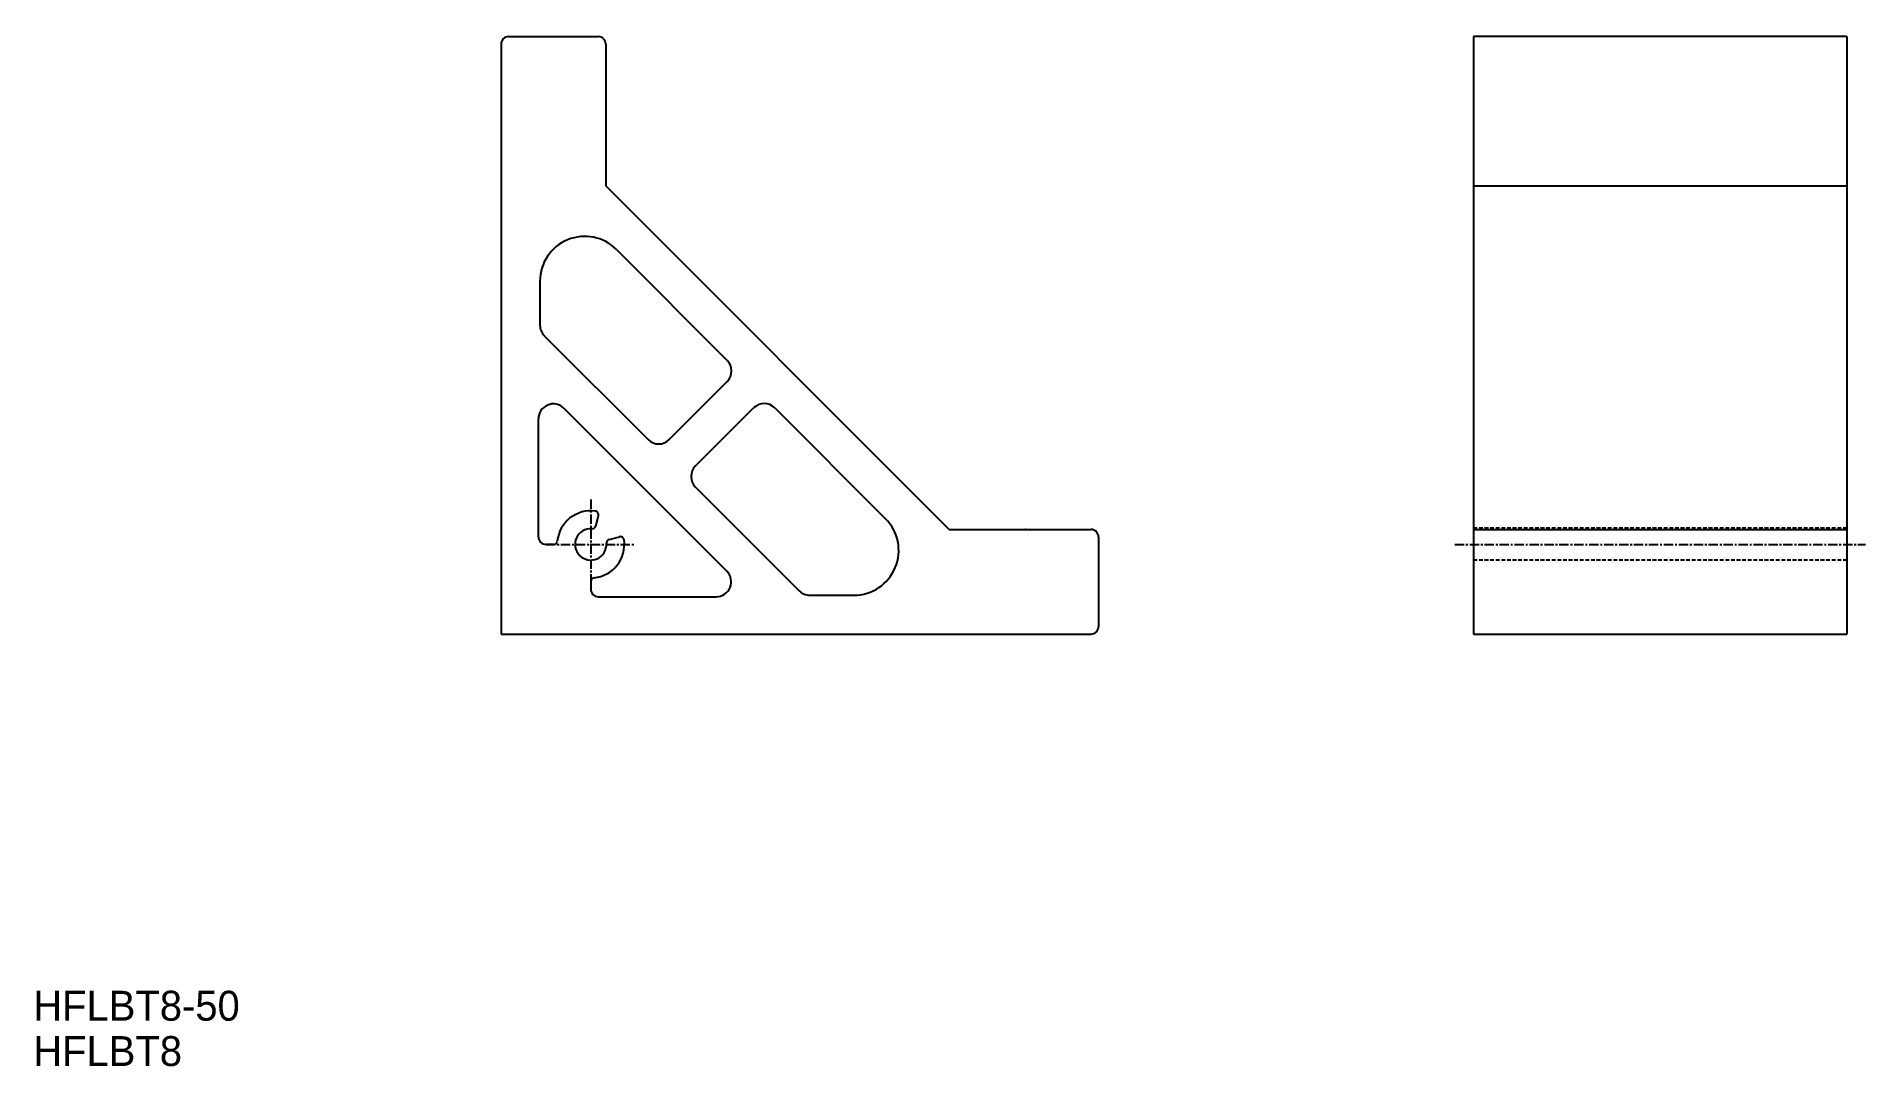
# Model space of a CAD drawing. Extents: x 0 to 245, y 0 to 138.
import ezdxf

# ---------------------------------------------------------------- set-up
doc = ezdxf.new("R2010")
doc.units = 0
doc.linetypes.add('CENTER', pattern=[2, 1.25, -0.25, 0.25, -0.25])
doc.linetypes.add('DASHED', pattern=[0.75, 0.5, -0.25])
doc.layers.get('0').update_dxf_attribs({"linetype": 'CONTINUOUS'})
doc.layers.add('CENTER', color=1, linetype='CENTER')

msp = doc.modelspace()

# ---------------------------------------------------------------- linework, layer by layer
at = {"color": 7, "linetype": 'CONTINUOUS'}
for p, q in [((63.65, 137.84), (75.65, 137.84)), ((66.7, 137.84), (66.7, 137.84)), ((69.75, 137.84), (69.75, 137.84)), ((192.85, 137.84), (192.85, 57.84)), ((242.85, 137.84), (192.85, 137.84)), ((242.85, 137.84), (242.85, 57.84)), ((62.65, 136.84), (62.65, 57.84)), ((76.65, 136.84), (76.65, 117.84)), ((76.65, 117.84), (122.65, 71.84)), ((192.85, 117.84), (242.85, 117.84)), ((78.09, 109.32), (92.93, 94.48)), ((67.85, 105.08), (67.85, 99.18)), ((68.43, 97.77), (82.32, 83.88)), ((85.15, 83.88), (92.93, 91.65)), ((67.65, 70.84), (67.65, 86.65)), ((71.06, 88.07), (92.88, 66.25)), ((88.69, 80.34), (96.46, 88.12)), ((99.29, 88.12), (114.13, 73.28)), ((88.69, 77.51), (102.58, 63.62)), ((75.31, 72.3), (75.67, 73.67)), ((122.65, 71.84), (141.65, 71.84)), ((192.85, 71.84), (242.85, 71.84)), ((69.67, 69.84), (68.65, 69.84)), ((77.11, 70.5), (78.48, 70.86)), ((142.65, 70.84), (142.65, 58.84)), ((74.65, 64.86), (74.65, 63.84)), ((75.65, 62.84), (91.46, 62.84)), ((103.99, 63.04), (109.89, 63.04)), ((62.65, 57.84), (141.65, 57.84)), ((192.85, 57.84), (242.85, 57.84))]:
    msp.add_line(p, q, dxfattribs=at)
at = {"color": 3, "linetype": 'DASHED'}
for p, q in [((242.85, 72.02), (192.85, 72.02)), ((242.85, 67.74), (192.85, 67.74))]:
    msp.add_line(p, q, dxfattribs=at)
at = {"color": 7, "linetype": 'CONTINUOUS'}
for centre, radius, start, end in [((63.65, 136.84), 1, 90, 180), ((75.65, 136.84), 1, 0, 90), ((73.85, 105.08), 6, 45, 180), ((69.85, 99.18), 2, 180, 225), ((91.51, 93.07), 2, 315, 45), ((69.65, 86.65), 2, 45, 180), ((97.88, 86.7), 2, 45, 135), ((83.74, 85.29), 2, 225, 315), ((90.1, 78.93), 2, 135, 225), ((74.65, 69.84), 4.5, 82.1805, 174.2608), ((75.19, 73.8), 0.5, 345, 82.1805), ((74.65, 69.84), 2.1, 86.0864, 3.9122), ((74.82, 72.43), 0.5, 266.0864, 345), ((109.89, 69.04), 6, 270, 45), ((141.65, 70.84), 1, 0, 90), ((68.65, 70.84), 1, 180, 270), ((69.67, 70.34), 0.5, 270, 354.2608), ((74.65, 69.84), 4.5, 275.7392, 7.8193), ((77.24, 70.01), 0.5, 104.9999, 183.9122), ((78.61, 70.38), 0.5, 7.8193, 105), ((91.46, 64.84), 2, 270, 45), ((75.15, 64.86), 0.5, 95.7392, 180), ((75.65, 63.84), 1, 180, 270), ((103.99, 65.04), 2, 225, 270), ((141.65, 58.84), 1, 270, 0)]:
    msp.add_arc(centre, radius, start, end, dxfattribs=at)
for p in [(132.85, 71.84), (132.85, 71.84), (132.85, 71.84), (74.65, 69.84)]:
    msp.add_point(p, dxfattribs=at)
at = {"layer": 'CENTER', "color": 1, "linetype": 'CENTER'}
for p, q in [((74.65, 75.84), (74.65, 63.84)), ((68.65, 69.84), (80.65, 69.84)), ((190.35, 69.84), (245.35, 69.84))]:
    msp.add_line(p, q, dxfattribs=at)

# ---------------------------------------------------------------- texts
at = {"color": 7, "linetype": 'CONTINUOUS'}
for s, p in [('HFLBT8-50', (0, 6.07)), ('HFLBT8', (0, 0))]:
    msp.add_text(s, height=4, dxfattribs=at).set_placement(p)

doc.saveas('drawing.dxf')
